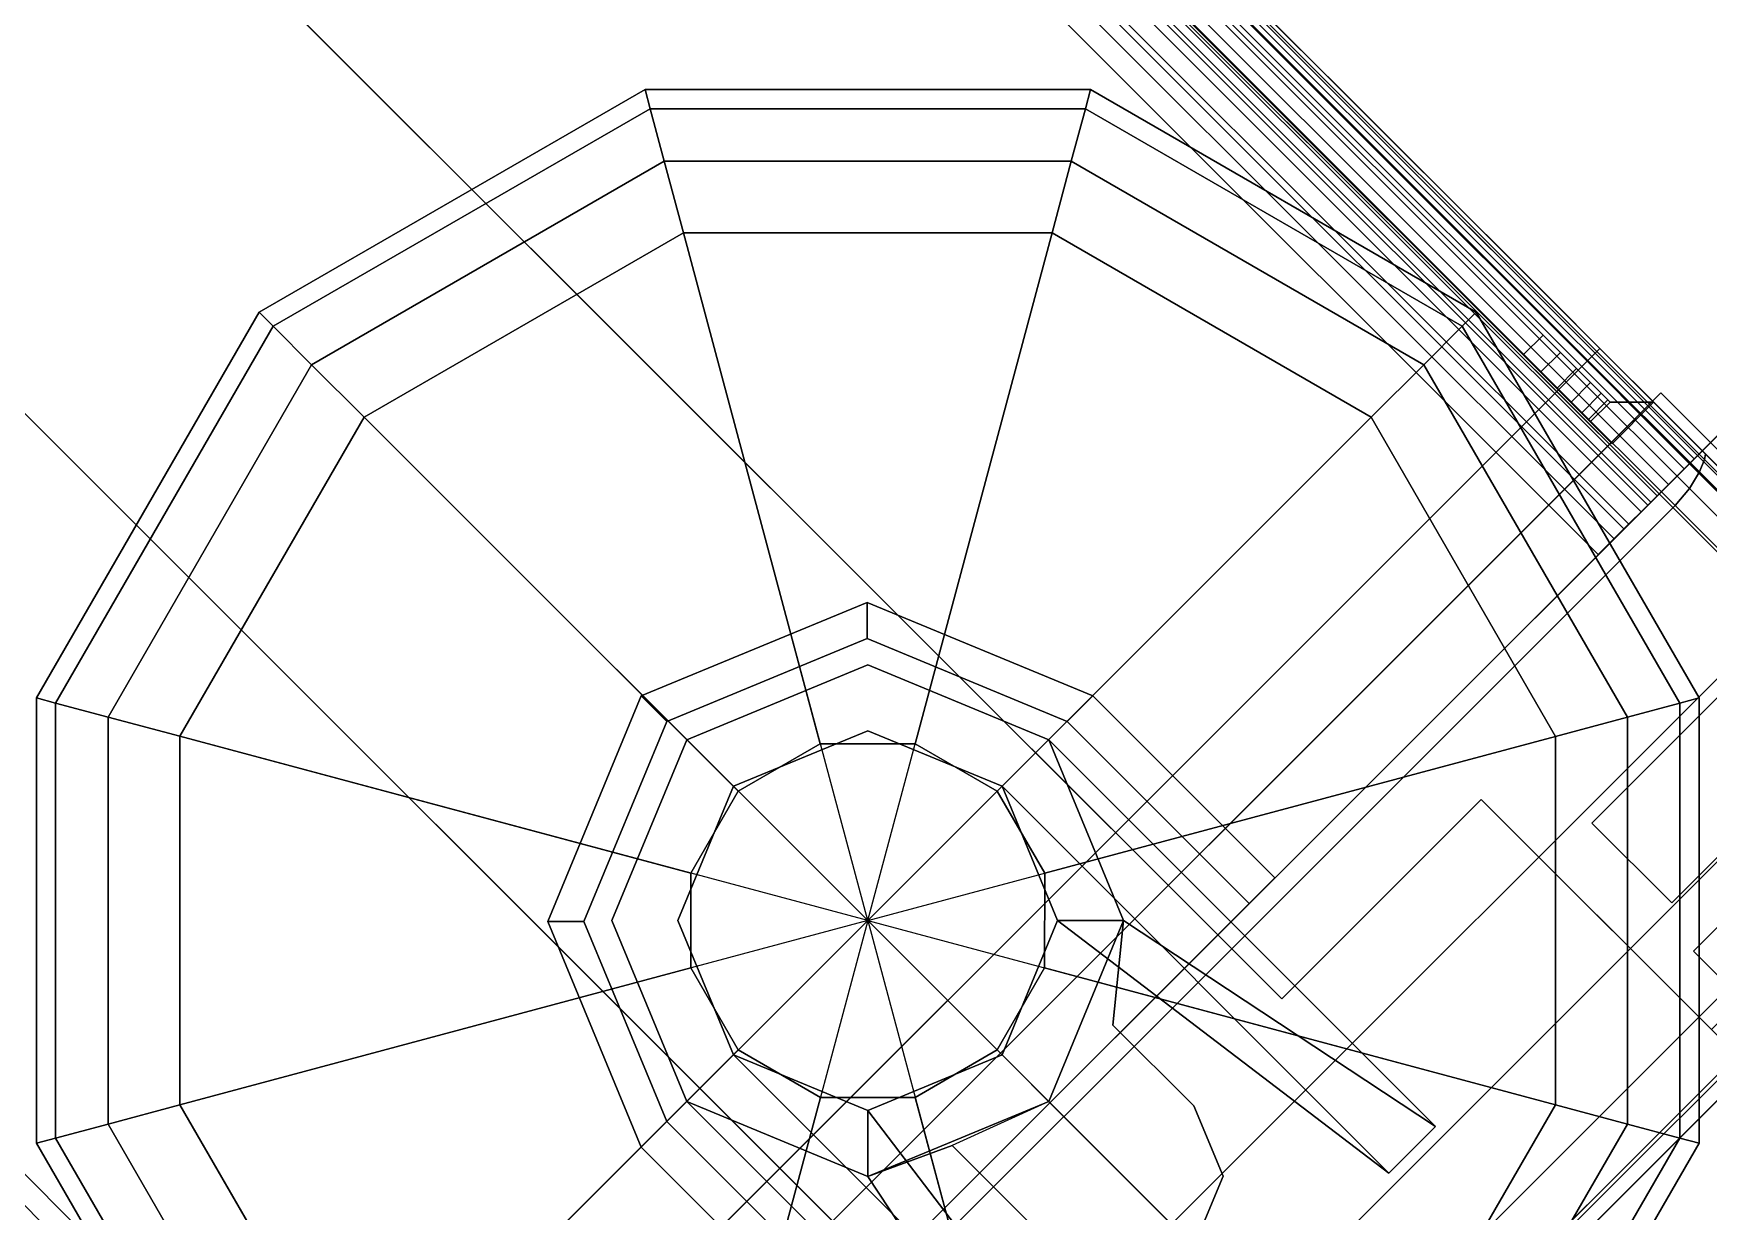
# Model space of a CAD drawing. Extents: x -170 to 1783, y -20 to 1205.
# Drawn here: x 239.539 to 241.391, y 340.31 to 341.613 of the extents above; entities that cross this region are included whole.
import ezdxf

# ---------------------------------------------------------------- set-up
doc = ezdxf.new("R2010")
doc.units = 0
doc.header["$LTSCALE"] = 96
doc.header["$MEASUREMENT"] = 0
for name, color, linetype in [('A-FURN-3-PANEL-GLIDE', 7, 'Continuous'), ('A-FURN-3-PANEL-GLIDE-HOUSING', 7, 'Continuous'), ('A-FURN-3-PANEL-RACE', 7, 'Continuous'), ('A-FURN-3-PANEL-SIDE1', 7, 'Continuous'), ('A-FURN-3-PANEL-SIDE2', 7, 'Continuous'), ('A-FURN-3-PANEL-TOPCAP', 7, 'Continuous'), ('A-FURN-3-PANEL-TRIM', 7, 'Continuous'), ('A-FURN-3-WKSF-TOP', 7, 'Continuous'), ('A-FURN-3-WKSF-TRIM', 7, 'Continuous'), ('A-FURN-P-PNLS', 7, 'Continuous'), ('MAIN_PANEL', 7, 'Continuous'), ('MAIN_WKSURF', 7, 'Continuous')]:
    doc.layers.add(name, color=color, linetype=linetype)

# ---------------------------------------------------------------- blocks, each defined once
blk = doc.blocks.new('EC-EFN-456')
at = {"layer": 'A-FURN-3-PANEL-GLIDE', "color": 20, "linetype": 'Continuous'}
for points in [[(0.885, 1.9297, 0.2464), (0.885, 1.9517, 0.1642), (1.3609, 1.8242, 0.1642), (1.3499, 1.8052, 0.2464)], [(0.885, 1.9517, 0.1642), (0.885, 1.9297, 0.0821), (1.3499, 1.8052, 0.0821), (1.3609, 1.8242, 0.1642)], [(0.885, 1.8696, 0.3065), (0.885, 1.9297, 0.2464), (1.3499, 1.8052, 0.2464), (1.3198, 1.7531, 0.3065)], [(0.885, 1.9297, 0.0821), (0.885, 1.8696, 0.022), (1.3198, 1.7531, 0.022), (1.3499, 1.8052, 0.0821)], [(0.885, 1.7875, 0.3285), (0.885, 1.8696, 0.3065), (1.3198, 1.7531, 0.3065), (1.2787, 1.682, 0.3285)], [(0.885, 1.8696, 0.022), (0.885, 1.7875), (1.2787, 1.682), (1.3198, 1.7531, 0.022)], [(1.3499, 1.8052, 0.2464), (1.3609, 1.8242, 0.1642), (1.7092, 1.4759, 0.1642), (1.6902, 1.4649, 0.2464)], [(1.3609, 1.8242, 0.1642), (1.3499, 1.8052, 0.0821), (1.6902, 1.4649, 0.0821), (1.7092, 1.4759, 0.1642)], [(1.3198, 1.7531, 0.3065), (1.3499, 1.8052, 0.2464), (1.6902, 1.4649, 0.2464), (1.6381, 1.4348, 0.3065)], [(1.3499, 1.8052, 0.0821), (1.3198, 1.7531, 0.022), (1.6381, 1.4348, 0.022), (1.6902, 1.4649, 0.0821)], [(0.7837, 1.1754, 0.3285), (0.4912, 1.682, 0.3285), (0.885, 1.7875, 0.3285), (0.885, 1.2025, 0.3285)], [(0.885, 1.2025, 0.3285), (0.885, 1.7875, 0.3285), (1.2787, 1.682, 0.3285), (0.9862, 1.1754, 0.3285)], [(1.2787, 1.682, 0.3285), (1.3198, 1.7531, 0.3065), (1.6381, 1.4348, 0.3065), (1.567, 1.3937, 0.3285)], [(1.3198, 1.7531, 0.022), (1.2787, 1.682), (1.567, 1.3937), (1.6381, 1.4348, 0.022)], [(0.7096, 1.1013, 0.3285), (0.203, 1.3937, 0.3285), (0.4912, 1.682, 0.3285), (0.7837, 1.1754, 0.3285)], [(0.9862, 1.1754, 0.3285), (1.2787, 1.682, 0.3285), (1.567, 1.3937, 0.3285), (1.0604, 1.1013, 0.3285)], [(1.6381, 1.4348, 0.3065), (1.6902, 1.4649, 0.2464), (1.8147, 1, 0.2464), (1.7546, 1, 0.3065)], [(1.6902, 1.4649, 0.0821), (1.6381, 1.4348, 0.022), (1.7546, 1, 0.022), (1.8147, 1, 0.0821)], [(1.6902, 1.4649, 0.2464), (1.7092, 1.4759, 0.1642), (1.8367, 1, 0.1642), (1.8147, 1, 0.2464)], [(1.7092, 1.4759, 0.1642), (1.6902, 1.4649, 0.0821), (1.8147, 1, 0.0821), (1.8367, 1, 0.1642)], [(1.567, 1.3937, 0.3285), (1.6381, 1.4348, 0.3065), (1.7546, 1, 0.3065), (1.6725, 1, 0.3285)], [(1.6381, 1.4348, 0.022), (1.567, 1.3937), (1.6725, 1), (1.7546, 1, 0.022)], [(0.6825, 1, 0.3285), (0.0975, 1, 0.3285), (0.203, 1.3937, 0.3285), (0.7096, 1.1013, 0.3285)], [(1.0604, 1.1013, 0.3285), (1.567, 1.3937, 0.3285), (1.6725, 1, 0.3285), (1.0875, 1, 0.3285)], [(0.7837, 1.1754, 3.5747), (0.7837, 1.1754, 0.3285), (0.885, 1.2025, 0.3285), (0.885, 1.2025, 3.5747)], [(0.885, 1.2025, 3.5747), (0.885, 1.2025, 0.3285), (0.9862, 1.1754, 0.3285), (0.9862, 1.1754, 3.5747)], [(0.7096, 1.1013, 3.5747), (0.7096, 1.1013, 0.3285), (0.7837, 1.1754, 0.3285), (0.7837, 1.1754, 3.5747)], [(0.9862, 1.1754, 3.5747), (0.9862, 1.1754, 0.3285), (1.0604, 1.1013, 0.3285), (1.0604, 1.1013, 3.5747)], [(0.6825, 1, 3.5747), (0.6825, 1, 0.3285), (0.7096, 1.1013, 0.3285), (0.7096, 1.1013, 3.5747)], [(1.0604, 1.1013, 3.5747), (1.0604, 1.1013, 0.3285), (1.0875, 1, 0.3285), (1.0875, 1, 3.5747)], [(0.0798, 0.5351, 0.2464), (0.0608, 0.5241, 0.1642), (-0.0668, 1, 0.1642), (-0.0447, 1, 0.2464)], [(0.0608, 0.5241, 0.1642), (0.0798, 0.5351, 0.0821), (-0.0447, 1, 0.0821), (-0.0668, 1, 0.1642)], [(0.1319, 0.5652, 0.3065), (0.0798, 0.5351, 0.2464), (-0.0447, 1, 0.2464), (0.0154, 1, 0.3065)], [(0.0798, 0.5351, 0.0821), (0.1319, 0.5652, 0.022), (0.0154, 1, 0.022), (-0.0447, 1, 0.0821)], [(0.203, 0.6063, 0.3285), (0.1319, 0.5652, 0.3065), (0.0154, 1, 0.3065), (0.0975, 1, 0.3285)], [(0.1319, 0.5652, 0.022), (0.203, 0.6063), (0.0975, 1), (0.0154, 1, 0.022)], [(0.7096, 0.8988, 0.3285), (0.203, 0.6063, 0.3285), (0.0975, 1, 0.3285), (0.6825, 1, 0.3285)], [(0.7096, 0.8988, 3.5747), (0.7096, 0.8988, 0.3285), (0.6825, 1, 0.3285), (0.6825, 1, 3.5747)], [(1.0875, 1, 3.5747), (1.0875, 1, 0.3285), (1.0604, 0.8988, 0.3285), (1.0604, 0.8988, 3.5747)], [(1.0875, 1, 0.3285), (1.6725, 1, 0.3285), (1.567, 0.6063, 0.3285), (1.0604, 0.8988, 0.3285)], [(1.6725, 1, 0.3285), (1.7546, 1, 0.3065), (1.6381, 0.5652, 0.3065), (1.567, 0.6063, 0.3285)], [(1.7546, 1, 0.022), (1.6725, 1), (1.567, 0.6063), (1.6381, 0.5652, 0.022)], [(1.7546, 1, 0.3065), (1.8147, 1, 0.2464), (1.6902, 0.5351, 0.2464), (1.6381, 0.5652, 0.3065)], [(1.8147, 1, 0.0821), (1.7546, 1, 0.022), (1.6381, 0.5652, 0.022), (1.6902, 0.5351, 0.0821)], [(1.8147, 1, 0.2464), (1.8367, 1, 0.1642), (1.7092, 0.5241, 0.1642), (1.6902, 0.5351, 0.2464)], [(1.8367, 1, 0.1642), (1.8147, 1, 0.0821), (1.6902, 0.5351, 0.0821), (1.7092, 0.5241, 0.1642)], [(0.7837, 0.8246, 0.3285), (0.4912, 0.318, 0.3285), (0.203, 0.6063, 0.3285), (0.7096, 0.8988, 0.3285)], [(0.7837, 0.8246, 3.5747), (0.7837, 0.8246, 0.3285), (0.7096, 0.8988, 0.3285), (0.7096, 0.8988, 3.5747)], [(1.0604, 0.8988, 3.5747), (1.0604, 0.8988, 0.3285), (0.9862, 0.8246, 0.3285), (0.9862, 0.8246, 3.5747)], [(1.0604, 0.8988, 0.3285), (1.567, 0.6063, 0.3285), (1.2787, 0.318, 0.3285), (0.9862, 0.8246, 0.3285)], [(0.885, 0.7975, 0.3285), (0.885, 0.2125, 0.3285), (0.4912, 0.318, 0.3285), (0.7837, 0.8246, 0.3285)], [(0.885, 0.7975, 3.5747), (0.885, 0.7975, 0.3285), (0.7837, 0.8246, 0.3285), (0.7837, 0.8246, 3.5747)], [(0.9862, 0.8246, 3.5747), (0.9862, 0.8246, 0.3285), (0.885, 0.7975, 0.3285), (0.885, 0.7975, 3.5747)], [(0.9862, 0.8246, 0.3285), (1.2787, 0.318, 0.3285), (0.885, 0.2125, 0.3285), (0.885, 0.7975, 0.3285)], [(0.4912, 0.318, 0.3285), (0.4502, 0.2469, 0.3065), (0.1319, 0.5652, 0.3065), (0.203, 0.6063, 0.3285)], [(0.4502, 0.2469, 0.022), (0.4912, 0.318), (0.203, 0.6063), (0.1319, 0.5652, 0.022)], [(1.567, 0.6063, 0.3285), (1.6381, 0.5652, 0.3065), (1.3198, 0.2469, 0.3065), (1.2787, 0.318, 0.3285)], [(1.6381, 0.5652, 0.022), (1.567, 0.6063), (1.2787, 0.318), (1.3198, 0.2469, 0.022)], [(0.4502, 0.2469, 0.3065), (0.4201, 0.1948, 0.2464), (0.0798, 0.5351, 0.2464), (0.1319, 0.5652, 0.3065)], [(0.4201, 0.1948, 0.0821), (0.4502, 0.2469, 0.022), (0.1319, 0.5652, 0.022), (0.0798, 0.5351, 0.0821)], [(1.6381, 0.5652, 0.3065), (1.6902, 0.5351, 0.2464), (1.3499, 0.1948, 0.2464), (1.3198, 0.2469, 0.3065)], [(1.6902, 0.5351, 0.0821), (1.6381, 0.5652, 0.022), (1.3198, 0.2469, 0.022), (1.3499, 0.1948, 0.0821)], [(0.4201, 0.1948, 0.2464), (0.4091, 0.1758, 0.1642), (0.0608, 0.5241, 0.1642), (0.0798, 0.5351, 0.2464)], [(0.4091, 0.1758, 0.1642), (0.4201, 0.1948, 0.0821), (0.0798, 0.5351, 0.0821), (0.0608, 0.5241, 0.1642)], [(1.6902, 0.5351, 0.2464), (1.7092, 0.5241, 0.1642), (1.3609, 0.1758, 0.1642), (1.3499, 0.1948, 0.2464)], [(1.7092, 0.5241, 0.1642), (1.6902, 0.5351, 0.0821), (1.3499, 0.1948, 0.0821), (1.3609, 0.1758, 0.1642)], [(0.885, 0.2125, 0.3285), (0.885, 0.1304, 0.3065), (0.4502, 0.2469, 0.3065), (0.4912, 0.318, 0.3285)], [(0.885, 0.1304, 0.022), (0.885, 0.2125), (0.4912, 0.318), (0.4502, 0.2469, 0.022)], [(1.2787, 0.318, 0.3285), (1.3198, 0.2469, 0.3065), (0.885, 0.1304, 0.3065), (0.885, 0.2125, 0.3285)], [(1.3198, 0.2469, 0.022), (1.2787, 0.318), (0.885, 0.2125), (0.885, 0.1304, 0.022)], [(0.885, 0.1304, 0.3065), (0.885, 0.0703, 0.2464), (0.4201, 0.1948, 0.2464), (0.4502, 0.2469, 0.3065)], [(0.885, 0.0703, 0.0821), (0.885, 0.1304, 0.022), (0.4502, 0.2469, 0.022), (0.4201, 0.1948, 0.0821)], [(1.3198, 0.2469, 0.3065), (1.3499, 0.1948, 0.2464), (0.885, 0.0703, 0.2464), (0.885, 0.1304, 0.3065)], [(1.3499, 0.1948, 0.0821), (1.3198, 0.2469, 0.022), (0.885, 0.1304, 0.022), (0.885, 0.0703, 0.0821)], [(0.885, 0.0703, 0.2464), (0.885, 0.0483, 0.1642), (0.4091, 0.1758, 0.1642), (0.4201, 0.1948, 0.2464)], [(0.885, 0.0483, 0.1642), (0.885, 0.0703, 0.0821), (0.4201, 0.1948, 0.0821), (0.4091, 0.1758, 0.1642)], [(1.3499, 0.1948, 0.2464), (1.3609, 0.1758, 0.1642), (0.885, 0.0483, 0.1642), (0.885, 0.0703, 0.2464)], [(1.3609, 0.1758, 0.1642), (1.3499, 0.1948, 0.0821), (0.885, 0.0703, 0.0821), (0.885, 0.0483, 0.1642)]]:
    blk.add_3dface(points, dxfattribs=at)
at = {"layer": 'A-FURN-3-PANEL-GLIDE', "color": 20, "linetype": 'Continuous', "invisible_edges": 12}
for points in [[(0.885, 1), (0.885, 1.7875), (0.4912, 1.682)], [(0.885, 1), (1.2787, 1.682), (0.885, 1.7875)], [(0.885, 1), (0.4912, 1.682), (0.203, 1.3937)], [(0.885, 1), (1.567, 1.3937), (1.2787, 1.682)], [(0.885, 1), (0.203, 1.3937), (0.0975, 1)], [(0.885, 1), (1.6725, 1), (1.567, 1.3937)], [(0.885, 1), (0.0975, 1), (0.203, 0.6063)], [(0.885, 1), (0.203, 0.6063), (0.4912, 0.318)], [(0.885, 1), (0.4912, 0.318), (0.885, 0.2125)], [(0.885, 1), (0.885, 0.2125), (1.2787, 0.318)], [(0.885, 1), (1.2787, 0.318), (1.567, 0.6063)], [(0.885, 1), (1.567, 0.6063), (1.6725, 1)]]:
    blk.add_3dface(points, dxfattribs=at)
at = {"layer": 'A-FURN-3-PANEL-GLIDE-HOUSING', "color": 40, "linetype": 'Continuous'}
for points in [[(0.6, 1.3543, 4.1997), (0.6, 1.3143, 4.2397), (0.8848, 1.3143, 4.2397), (0.8848, 1.3543, 4.1997)], [(0.6, 1.3543, 3.6147), (0.6, 1.3543, 4.1997), (0.8848, 1.3543, 4.1997), (0.8848, 1.3543, 3.6147)], [(0.6, 1.3143, 3.5747), (0.6, 1.3543, 3.6147), (0.8848, 1.3543, 3.6147), (0.8848, 1.3143, 3.5747)], [(1.1344, 1.2509, 3.6147), (0.8848, 1.3543, 3.6147), (0.8848, 1.3543, 4.1997), (1.1344, 1.2509, 4.1997)], [(1.1344, 1.2509, 4.1997), (0.8848, 1.3543, 4.1997), (0.8848, 1.3143, 4.2397), (1.1061, 1.2227, 4.2397)], [(1.1061, 1.2227, 3.5747), (0.8848, 1.3143, 3.5747), (0.8848, 1.3543, 3.6147), (1.1344, 1.2509, 3.6147)], [(0.6849, 1.2001, 2.2447), (0.885, 1.283, 3.5747), (0.28, 1.283, 3.5747), (0.28, 1.283, 3.3867)], [(0.28, 1.283, 3.3867), (0.28, 1.21, 3.3867), (0.7365, 1.1485, 2.2447), (0.6849, 1.2001, 2.2447)], [(0.885, 1.283, 3.5747), (0.6849, 1.2001, 2.2447), (0.6849, 1.2001, 1.7347), (0.885, 1.283, 1.7347)], [(1.0851, 1.2001, 3.5747), (0.885, 1.283, 3.5747), (0.885, 1.283, 1.7347), (1.0851, 1.2001, 1.7347)], [(1.2378, 1.0013, 4.1997), (1.1344, 1.2509, 4.1997), (1.1061, 1.2227, 4.2397), (1.1978, 1.0013, 4.2397)], [(1.1978, 1.0013, 3.5747), (1.1061, 1.2227, 3.5747), (1.1344, 1.2509, 3.6147), (1.2378, 1.0013, 3.6147)], [(1.2378, 1.0013, 3.6147), (1.1344, 1.2509, 3.6147), (1.1344, 1.2509, 4.1997), (1.2378, 1.0013, 4.1997)], [(0.28, 1.21, 3.3867), (0.28, 1.21, 3.5747), (0.885, 1.21, 3.5747), (0.7365, 1.1485, 2.2447)], [(0.885, 1.21, 1.7347), (0.7365, 1.1485, 1.7347), (0.7365, 1.1485, 2.2447), (0.885, 1.21, 3.5747)], [(1.0335, 1.1485, 1.7347), (0.885, 1.21, 1.7347), (0.885, 1.21, 3.5747), (1.0335, 1.1485, 3.5747)], [(0.6849, 1.2001, 1.7347), (0.602, 1, 1.7347), (0.602, 1, 2.2447), (0.6849, 1.2001, 2.2447)], [(0.6849, 1.2001, 2.2447), (0.602, 1, 2.2447), (0.6432, 1.11, 2.2447)], [(0.6432, 1.11, 1.7347), (0.6849, 1.2001, 1.7347), (0.6849, 1.2001, 2.2447), (0.6432, 1.11, 2.2447)], [(1.168, 1, 3.5747), (1.0851, 1.2001, 3.5747), (1.0851, 1.2001, 1.7347), (1.168, 1, 1.7347)], [(0.7365, 1.1485, 1.7347), (0.675, 1, 1.7347), (0.675, 1, 2.2447), (0.7365, 1.1485, 2.2447)], [(1.095, 1, 1.7347), (1.0335, 1.1485, 1.7347), (1.0335, 1.1485, 3.5747), (1.095, 1, 3.5747)], [(0.485, 1.11, 1.7347), (0.6432, 1.11, 1.7347), (0.6432, 1.11, 2.2447), (0.485, 1.11, 2.2447)], [(1.1344, 0.7517, 4.1997), (1.2378, 1.0013, 4.1997), (1.1978, 1.0013, 4.2397), (1.1061, 0.78, 4.2397)], [(1.1061, 0.78, 3.5747), (1.1978, 1.0013, 3.5747), (1.2378, 1.0013, 3.6147), (1.1344, 0.7517, 3.6147)], [(1.1344, 0.7517, 3.6147), (1.2378, 1.0013, 3.6147), (1.2378, 1.0013, 4.1997), (1.1344, 0.7517, 4.1997)], [(0.375, 1, 2.2447), (0.4072, 0.9222, 2.2447), (0.4072, 0.9222, 1.7347), (0.375, 1, 1.7347)], [(0.602, 1, 1.7347), (0.6849, 0.7999, 1.7347), (0.6849, 0.7999, 2.2447), (0.602, 1, 2.2447)], [(0.675, 1, 1.7347), (0.7365, 0.8515, 1.7347), (0.7365, 0.8515, 2.2447), (0.675, 1, 2.2447)], [(1.0335, 0.8515, 1.7347), (1.095, 1, 1.7347), (1.095, 1, 3.5747), (1.0335, 0.8515, 3.5747)], [(1.0851, 0.7999, 3.5747), (1.168, 1, 3.5747), (1.168, 1, 1.7347), (1.0851, 0.7999, 1.7347)], [(0.4072, 0.9222, 2.2447), (0.485, 0.89, 2.2447), (0.485, 0.89, 1.7347), (0.4072, 0.9222, 1.7347)], [(0.6116, 0.89, 2.2447), (0.6116, 0.89, 1.7347), (0.485, 0.89, 1.7347), (0.485, 0.89, 2.2447)], [(0.6849, 0.7999, 1.7347), (0.6116, 0.89, 1.7347), (0.6116, 0.89, 2.2447), (0.6849, 0.7999, 2.2447)], [(0.28, 0.79, 3.3867), (0.28, 0.717, 3.3867), (0.6849, 0.7999, 2.2447), (0.7365, 0.8515, 2.2447)], [(0.7365, 0.8515, 1.7347), (0.885, 0.79, 1.7347), (0.885, 0.79, 3.5747), (0.7365, 0.8515, 2.2447)], [(0.885, 0.79, 1.7347), (1.0335, 0.8515, 1.7347), (1.0335, 0.8515, 3.5747), (0.885, 0.79, 3.5747)], [(0.6849, 0.7999, 2.2447), (0.885, 0.717, 3.5747), (0.885, 0.717, 1.7347), (0.6849, 0.7999, 1.7347)], [(0.885, 0.717, 3.5747), (1.0851, 0.7999, 3.5747), (1.0851, 0.7999, 1.7347), (0.885, 0.717, 1.7347)], [(0.28, 0.79, 3.3867), (0.28, 0.79, 3.5747), (0.28, 0.717, 3.5747), (0.28, 0.717, 3.3867)], [(0.8848, 0.6483, 4.1997), (1.1344, 0.7517, 4.1997), (1.1061, 0.78, 4.2397), (0.8848, 0.6883, 4.2397)], [(0.8848, 0.6883, 3.5747), (1.1061, 0.78, 3.5747), (1.1344, 0.7517, 3.6147), (0.8848, 0.6483, 3.6147)], [(0.8848, 0.6483, 3.6147), (1.1344, 0.7517, 3.6147), (1.1344, 0.7517, 4.1997), (0.8848, 0.6483, 4.1997)], [(0.8848, 0.6483, 4.1997), (0.8848, 0.6883, 4.2397), (0.6, 0.6883, 4.2397), (0.6, 0.6483, 4.1997)], [(0.8848, 0.6883, 3.5747), (0.8848, 0.6483, 3.6147), (0.6, 0.6483, 3.6147), (0.6, 0.6883, 3.5747)], [(0.8848, 0.6483, 4.1997), (0.6, 0.6483, 4.1997), (0.6, 0.6483, 3.6147), (0.8848, 0.6483, 3.6147)]]:
    blk.add_3dface(points, dxfattribs=at)
for points, invisible_edges in [([(0.6, 0.6883, 4.2397), (0.8848, 0.6883, 4.2397), (0.8848, 1.3143, 4.2397), (0.6, 1.3143, 4.2397)], 2), ([(0.6002, 1.283, 3.5747), (0.6, 1.3143, 3.5747), (0.8848, 1.3143, 3.5747), (0.885, 1.283, 3.5747)], 4), ([(1.1061, 0.78, 4.2397), (1.1061, 1.2227, 4.2397), (0.8848, 1.3143, 4.2397), (0.8848, 0.6883, 4.2397)], 5), ([(1.1061, 1.2227, 3.5747), (1.0851, 1.2001, 3.5747), (0.885, 1.283, 3.5747), (0.8848, 1.3143, 3.5747)], 5), ([(0.28, 1.21, 3.5747), (0.28, 1.283, 3.5747), (0.885, 1.283, 3.5747), (0.885, 1.21, 3.5747)], 4), ([(0.885, 1.21, 1.7347), (0.885, 1.283, 1.7347), (0.6849, 1.2001, 1.7347), (0.7365, 1.1485, 1.7347)], 5), ([(1.0335, 1.1485, 1.7347), (1.0851, 1.2001, 1.7347), (0.885, 1.283, 1.7347), (0.885, 1.21, 1.7347)], 5), ([(0.885, 1.21, 3.5747), (0.885, 1.283, 3.5747), (1.0851, 1.2001, 3.5747), (1.0335, 1.1485, 3.5747)], 5), ([(1.1978, 1.0013, 3.5747), (1.168, 1, 3.5747), (1.0851, 1.2001, 3.5747), (1.1061, 1.2227, 3.5747)], 5), ([(1.1978, 1.0013, 4.2397), (1.1061, 1.2227, 4.2397), (1.1061, 0.78, 4.2397)], 2), ([(0.7365, 1.1485, 1.7347), (0.6849, 1.2001, 1.7347), (0.602, 1, 1.7347), (0.675, 1, 1.7347)], 5), ([(0.6849, 1.2001, 2.2447), (0.7365, 1.1485, 2.2447), (0.675, 1, 2.2447), (0.602, 1, 2.2447)], 12), ([(0.6849, 1.2001, 1.7347), (0.6432, 1.11, 1.7347), (0.602, 1, 1.7347)], 2), ([(1.095, 1, 1.7347), (1.168, 1, 1.7347), (1.0851, 1.2001, 1.7347), (1.0335, 1.1485, 1.7347)], 5), ([(1.0851, 1.2001, 3.5747), (1.168, 1, 3.5747), (1.095, 1, 3.5747), (1.0335, 1.1485, 3.5747)], 10), ([(0.485, 1.11, 1.7347), (0.4072, 1.0778, 1.7347), (0.4072, 0.9222, 1.7347), (0.485, 0.89, 1.7347)], 10), ([(0.485, 1.11, 2.2447), (0.485, 0.89, 2.2447), (0.4072, 0.9222, 2.2447), (0.4072, 1.0778, 2.2447)], 5), ([(0.485, 1.11, 1.7347), (0.602, 1, 1.7347), (0.6432, 1.11, 1.7347)], 3), ([(0.602, 1, 1.7347), (0.485, 1.11, 1.7347), (0.485, 0.89, 1.7347)], 15), ([(0.485, 1.11, 2.2447), (0.6432, 1.11, 2.2447), (0.602, 1, 2.2447)], 14), ([(0.602, 1, 2.2447), (0.485, 0.89, 2.2447), (0.485, 1.11, 2.2447)], 15), ([(0.4072, 1.0778, 2.2447), (0.4072, 0.9222, 2.2447), (0.375, 1, 2.2447)], 1), ([(0.4072, 1.0778, 1.7347), (0.375, 1, 1.7347), (0.4072, 0.9222, 1.7347)], 12), ([(1.1061, 0.78, 3.5747), (1.0851, 0.7999, 3.5747), (1.168, 1, 3.5747), (1.1978, 1.0013, 3.5747)], 5), ([(0.602, 1, 1.7347), (0.485, 0.89, 1.7347), (0.6116, 0.89, 1.7347)], 13), ([(0.602, 1, 2.2447), (0.6116, 0.89, 2.2447), (0.485, 0.89, 2.2447)], 13), ([(0.675, 1, 1.7347), (0.602, 1, 1.7347), (0.6849, 0.7999, 1.7347), (0.7365, 0.8515, 1.7347)], 5), ([(0.602, 1, 2.2447), (0.675, 1, 2.2447), (0.7365, 0.8515, 2.2447), (0.6849, 0.7999, 2.2447)], 9), ([(0.602, 1, 1.7347), (0.6116, 0.89, 1.7347), (0.6849, 0.7999, 1.7347)], 1), ([(0.602, 1, 2.2447), (0.6849, 0.7999, 2.2447), (0.6116, 0.89, 2.2447)], 13), ([(1.0851, 0.7999, 1.7347), (1.168, 1, 1.7347), (1.095, 1, 1.7347), (1.0335, 0.8515, 1.7347)], 10), ([(1.0851, 0.7999, 3.5747), (1.0335, 0.8515, 3.5747), (1.095, 1, 3.5747), (1.168, 1, 3.5747)], 5), ([(0.885, 0.79, 3.5747), (0.28, 0.79, 3.5747), (0.28, 0.79, 3.3867), (0.7365, 0.8515, 2.2447)], 8), ([(0.6849, 0.7999, 1.7347), (0.885, 0.717, 1.7347), (0.885, 0.79, 1.7347), (0.7365, 0.8515, 1.7347)], 10), ([(0.885, 0.717, 1.7347), (1.0851, 0.7999, 1.7347), (1.0335, 0.8515, 1.7347), (0.885, 0.79, 1.7347)], 10), ([(0.885, 0.717, 3.5747), (0.885, 0.79, 3.5747), (1.0335, 0.8515, 3.5747), (1.0851, 0.7999, 3.5747)], 5), ([(0.6849, 0.7999, 2.2447), (0.28, 0.717, 3.3867), (0.28, 0.717, 3.5747), (0.885, 0.717, 3.5747)], 8), ([(0.8848, 0.6883, 3.5747), (0.885, 0.717, 3.5747), (1.0851, 0.7999, 3.5747), (1.1061, 0.78, 3.5747)], 5), ([(0.28, 0.717, 3.5747), (0.28, 0.79, 3.5747), (0.885, 0.79, 3.5747), (0.885, 0.717, 3.5747)], 4), ([(0.6, 0.6883, 3.5747), (0.6002, 0.717, 3.5747), (0.885, 0.717, 3.5747), (0.8848, 0.6883, 3.5747)], 4)]:
    blk.add_3dface(points, dxfattribs=dict(at, invisible_edges=invisible_edges))
at = {"layer": 'A-FURN-3-PANEL-RACE', "color": 40, "linetype": 'Continuous'}
for points, invisible_edges in [([(0.08, 2.0125, 3.515), (0.08, 2.0125, 0.3963), (47.92, 2.0125, 0.3963), (47.92, 2.0125, 3.515)], 8), ([(0.5, 1.5745, 0.3963), (47.5, 1.5745, 0.3963), (0.08, 2.0125, 0.3963), (0.08, 1.5745, 0.3963)], 3), ([(47.5, 1.5745, 0.3963), (47.92, 1.5745, 0.3963), (47.92, 2.0125, 0.3963), (0.08, 2.0125, 0.3963)], 8), ([(0.6, 2.0125, 4.0847), (0.6, 2.0125, 3.515), (47.4, 2.0125, 3.515), (47.4, 2.0125, 4.0847)], 2), ([(47.86, 1.9525, 0.4563), (0.14, 1.9525, 0.4563), (0.14, 1.9525, 3.515), (47.86, 1.9525, 3.515)], 4), ([(0.5, 1.5745, 0.4563), (0.14, 1.5745, 0.4563), (0.14, 1.9525, 0.4563), (47.5, 1.5745, 0.4563)], 12), ([(47.5, 1.5745, 0.4563), (0.14, 1.9525, 0.4563), (47.86, 1.9525, 0.4563), (47.86, 1.5745, 0.4563)], 1), ([(47.4, 1.9525, 3.515), (0.6, 1.9525, 3.515), (0.6, 1.9525, 4.0847), (47.4, 1.9525, 4.0847)], 1), ([(2.098, 1.2625, 0.3963), (45.902, 1.2625, 0.3963), (0.5, 1.5745, 0.3963), (0.5, 1.2625, 0.3963)], 3), ([(47.5, 1.2625, 0.3963), (47.5, 1.5745, 0.3963), (0.5, 1.5745, 0.3963), (45.902, 1.2625, 0.3963)], 6), ([(2.098, 1.2625, 0.4563), (0.5, 1.2625, 0.4563), (0.5, 1.5745, 0.4563), (45.902, 1.2625, 0.4563)], 12), ([(47.5, 1.2625, 0.4563), (45.902, 1.2625, 0.4563), (0.5, 1.5745, 0.4563), (47.5, 1.5745, 0.4563)], 6), ([(0.5, 0.7375, 0.4563), (2.098, 0.7375, 0.4563), (47.5, 0.4255, 0.4563), (0.5, 0.4255, 0.4563)], 6), ([(0.5, 0.7375, 0.3963), (0.5, 0.4255, 0.3963), (47.5, 0.4255, 0.3963), (2.098, 0.7375, 0.3963)], 6), ([(0.5, 0.4255, 0.3963), (0.08, 0.4255, 0.3963), (0.08, -0.0125, 0.3963), (47.92, -0.0125, 0.3963)], 8), ([(0.5, 0.4255, 0.3963), (0.5, 0.4255, 0.4563), (0.14, 0.4255, 0.4563), (0.08, 0.4255, 0.3963)], 4), ([(0.5, 0.4255, 0.4563), (47.86, 0.0475, 0.4563), (0.14, 0.0475, 0.4563), (0.14, 0.4255, 0.4563)], 1), ([(47.5, 0.4255, 0.3963), (0.5, 0.4255, 0.3963), (47.92, -0.0125, 0.3963), (47.92, 0.4255, 0.3963)], 3), ([(47.5, 0.4255, 0.4563), (47.86, 0.4255, 0.4563), (47.86, 0.0475, 0.4563), (0.5, 0.4255, 0.4563)], 12), ([(0.6, 0.1425, 4.1797), (0.6, 0.1425, 4.2397), (0.6, 0.1024, 4.2344), (0.6, 0.1179, 4.1764)], 4), ([(0.6, 0.1179, 4.1764), (0.6, 0.1024, 4.2344), (0.6, 0.065, 4.2189), (0.6, 0.095, 4.1669)], 5), ([(0.6, 0.095, 4.1669), (0.6, 0.065, 4.2189), (0.6, 0.0329, 4.1943), (0.6, 0.0753, 4.1519)], 5), ([(0.6, 0.0753, 4.1519), (0.6, 0.0329, 4.1943), (0.6, 0.0082, 4.1622), (0.6, 0.0602, 4.1322)], 5), ([(0.6, 0.0602, 4.1322), (0.6, 0.0082, 4.1622), (0.6, -0.0072, 4.1248), (0.6, 0.0507, 4.1093)], 5), ([(0.14, 0.0475, 3.515), (0.6, 0.0475, 3.515), (0.6, -0.0125, 3.515), (0.08, -0.0125, 3.515)], 8), ([(0.14, 0.0475, 0.4563), (47.86, 0.0475, 0.4563), (47.86, 0.0475, 3.515), (0.14, 0.0475, 3.515)], 4), ([(0.6, 0.0507, 4.1093), (0.6, -0.0072, 4.1248), (0.6, -0.0125, 4.0847), (0.6, 0.0475, 4.0847)], 5), ([(0.6, 0.0475, 3.515), (47.4, 0.0475, 3.515), (47.4, 0.0475, 4.0847), (0.6, 0.0475, 4.0847)], 1), ([(0.6, 0.0475, 3.515), (0.6, 0.0475, 4.0847), (0.6, -0.0125, 4.0847), (0.6, -0.0125, 3.515)], 2), ([(47.92, -0.0125, 3.515), (47.92, -0.0125, 0.3963), (0.08, -0.0125, 0.3963), (0.08, -0.0125, 3.515)], 8), ([(47.4, -0.0125, 4.0847), (47.4, -0.0125, 3.515), (0.6, -0.0125, 3.515), (0.6, -0.0125, 4.0847)], 2)]:
    blk.add_3dface(points, dxfattribs=dict(at, invisible_edges=invisible_edges))
for points in [[(0.6, 2.0072, 4.1248), (0.6, 2.0125, 4.0847), (47.4, 2.0125, 4.0847), (47.4, 2.0072, 4.1248)], [(0.6, 1.9918, 4.1622), (0.6, 2.0072, 4.1248), (47.4, 2.0072, 4.1248), (47.4, 1.9918, 4.1622)], [(0.6, 1.9671, 4.1943), (0.6, 1.9918, 4.1622), (47.4, 1.9918, 4.1622), (47.4, 1.9671, 4.1943)], [(0.6, 1.935, 4.2189), (0.6, 1.9671, 4.1943), (47.4, 1.9671, 4.1943), (47.4, 1.935, 4.2189)], [(47.4, 1.9493, 4.1093), (47.4, 1.9525, 4.0847), (0.6, 1.9525, 4.0847), (0.6, 1.9493, 4.1093)], [(47.4, 1.9398, 4.1322), (47.4, 1.9493, 4.1093), (0.6, 1.9493, 4.1093), (0.6, 1.9398, 4.1322)], [(47.4, 1.9247, 4.1519), (47.4, 1.9398, 4.1322), (0.6, 1.9398, 4.1322), (0.6, 1.9247, 4.1519)], [(0.6, 1.8976, 4.2344), (0.6, 1.935, 4.2189), (47.4, 1.935, 4.2189), (47.4, 1.8976, 4.2344)], [(47.4, 1.905, 4.1669), (47.4, 1.9247, 4.1519), (0.6, 1.9247, 4.1519), (0.6, 1.905, 4.1669)], [(47.4, 1.8821, 4.1764), (47.4, 1.905, 4.1669), (0.6, 1.905, 4.1669), (0.6, 1.8821, 4.1764)], [(0.6, 1.8575, 4.2397), (0.6, 1.8976, 4.2344), (47.4, 1.8976, 4.2344), (47.4, 1.8575, 4.2397)], [(47.4, 1.8575, 4.1797), (47.4, 1.8821, 4.1764), (0.6, 1.8821, 4.1764), (0.6, 1.8575, 4.1797)], [(0.6, 1.8575, 4.1797), (0.6, 1.8575, 4.2397), (47.4, 1.8575, 4.2397), (47.4, 1.8575, 4.1797)], [(0.5, 1.2625, 0.4563), (2.098, 1.2625, 0.4563), (2.098, 1.2625, 0.3963), (0.5, 1.2625, 0.3963)], [(0.5, 0.7375, 0.4563), (0.5, 0.7375, 0.3963), (2.098, 0.7375, 0.3963), (2.098, 0.7375, 0.4563)], [(0.5, 0.7375, 0.3963), (0.5, 0.7375, 0.4563), (0.5, 0.4255, 0.4563), (0.5, 0.4255, 0.3963)], [(47.4, 0.1425, 4.1797), (47.4, 0.1425, 4.2397), (0.6, 0.1425, 4.2397), (0.6, 0.1425, 4.1797)], [(47.4, 0.1425, 4.2397), (47.4, 0.1024, 4.2344), (0.6, 0.1024, 4.2344), (0.6, 0.1425, 4.2397)], [(0.6, 0.1425, 4.1797), (0.6, 0.1179, 4.1764), (47.4, 0.1179, 4.1764), (47.4, 0.1425, 4.1797)], [(0.6, 0.1179, 4.1764), (0.6, 0.095, 4.1669), (47.4, 0.095, 4.1669), (47.4, 0.1179, 4.1764)], [(47.4, 0.1024, 4.2344), (47.4, 0.065, 4.2189), (0.6, 0.065, 4.2189), (0.6, 0.1024, 4.2344)], [(0.6, 0.095, 4.1669), (0.6, 0.0753, 4.1519), (47.4, 0.0753, 4.1519), (47.4, 0.095, 4.1669)], [(0.6, 0.0753, 4.1519), (0.6, 0.0602, 4.1322), (47.4, 0.0602, 4.1322), (47.4, 0.0753, 4.1519)], [(47.4, 0.065, 4.2189), (47.4, 0.0329, 4.1943), (0.6, 0.0329, 4.1943), (0.6, 0.065, 4.2189)], [(0.6, 0.0602, 4.1322), (0.6, 0.0507, 4.1093), (47.4, 0.0507, 4.1093), (47.4, 0.0602, 4.1322)], [(0.6, 0.0507, 4.1093), (0.6, 0.0475, 4.0847), (47.4, 0.0475, 4.0847), (47.4, 0.0507, 4.1093)], [(47.4, 0.0329, 4.1943), (47.4, 0.0082, 4.1622), (0.6, 0.0082, 4.1622), (0.6, 0.0329, 4.1943)], [(47.4, 0.0082, 4.1622), (47.4, -0.0072, 4.1248), (0.6, -0.0072, 4.1248), (0.6, 0.0082, 4.1622)], [(47.4, -0.0072, 4.1248), (47.4, -0.0125, 4.0847), (0.6, -0.0125, 4.0847), (0.6, -0.0072, 4.1248)]]:
    blk.add_3dface(points, dxfattribs=at)
at = {"layer": 'A-FURN-3-PANEL-SIDE1', "color": 7, "linetype": 'Continuous'}
for points in [[(47.3224, 1.955, 55.7401), (47.3228, 0.045, 55.7401), (0.6776, 0.045, 55.7401), (0.6776, 1.955, 55.7401)], [(0.6776, 0.045, 4.2397), (0.6776, 1.955, 4.2397), (0.6776, 1.955, 55.7401), (0.6776, 0.045, 55.7401)], [(47.3224, 0.045, 4.2397), (47.3224, 1.955, 4.2397), (0.6776, 1.955, 4.2397), (0.6776, 0.045, 4.2397)], [(47.3228, 0.045, 55.7401), (47.3224, 0.045, 4.2397), (0.6776, 0.045, 4.2397), (0.6776, 0.045, 55.7401)]]:
    blk.add_3dface(points, dxfattribs=at)
at = {"layer": 'A-FURN-3-PANEL-SIDE2', "color": 7, "linetype": 'Continuous'}
blk.add_3dface([(0.6776, 1.955, 55.7401), (0.6776, 1.955, 4.2397), (47.3224, 1.955, 4.2397), (47.3224, 1.955, 55.7401)], dxfattribs=at)
at = {"layer": 'A-FURN-3-PANEL-TOPCAP', "color": 60, "linetype": 'Continuous'}
for points, invisible_edges in [([(0.1285, -0.0047, 55.635), (0.144, -0.02, 55.635), (0.144, 2.02, 55.635), (0.1285, 2.0047, 55.635)], 10), ([(0.144, -0.02, 55.635), (0.269, -0.02, 55.635), (0.269, 2.02, 55.635), (0.144, 2.02, 55.635)], 10), ([(0.289, 2, 55.635), (0.269, 2.02, 55.635), (0.269, -0.02, 55.635), (0.289, 0, 55.635)], 10), ([(0.394, 2.02, 55.635), (0.3741, 2, 55.635), (0.3741, 0, 55.635), (0.394, -0.02, 55.635)], 10), ([(0.676, 2.02, 55.635), (0.394, 2.02, 55.635), (0.394, -0.02, 55.635), (0.676, -0.02, 55.635)], 10), ([(0.76, 2.02, 56.286), (0.76, 2.02, 56.161), (47.24, 2.02, 56.161), (47.24, 2.02, 56.286)], 5), ([(47.24, 2, 56.141), (47.24, 2.02, 56.161), (0.76, 2.02, 56.161), (0.76, 2, 56.141)], 5), ([(47.24, 2.02, 56.036), (47.24, 2, 56.056), (0.76, 2, 56.056), (0.76, 2.02, 56.036)], 5), ([(0.76, 2.02, 56.036), (0.815, 2.02, 55.7741), (47.185, 2.02, 55.7741), (47.24, 2.02, 56.036)], 5), ([(47.185, 2.02, 55.7741), (0.815, 2.02, 55.7741), (0.815, 1.986, 55.7401), (47.185, 1.986, 55.7401)], 10), ([(0.1285, 2.0047, 55.635), (0.1129, 1.9894, 55.635), (0.1129, 0.0106, 55.635), (0.1285, -0.0047, 55.635)], 10), ([(0.0965, 0.0273, 55.635), (0.1129, 0.0106, 55.635), (0.1129, 1.9894, 55.635), (0.0965, 1.9727, 55.635)], 10), ([(0.289, 0, 55.635), (0.3741, 0, 55.635), (0.3741, 2, 55.635), (0.289, 2, 55.635)], 10), ([(0.76, 2, 56.141), (0.76, 2, 56.056), (47.24, 2, 56.056), (47.24, 2, 56.141)], 5), ([(0.0965, 1.9727, 55.635), (0.08, 1.956, 55.635), (0.08, 0.044, 55.635), (0.0965, 0.0273, 55.635)], 8), ([(0.815, 0.045, 55.7401), (0.815, -0.02, 55.7741), (47.185, 0.014, 55.7401), (47.185, 0.045, 55.7401)], 1), ([(0.676, -0.02, 55.635), (0.6807, -0.02, 55.671), (0.7136, 0.014, 55.6622), (0.71, 0.014, 55.635)], 2), ([(0.6807, -0.02, 55.671), (0.6946, -0.02, 55.7045), (0.724, 0.014, 55.6875), (0.7136, 0.014, 55.6622)], 10), ([(0.6946, -0.02, 55.7045), (0.7167, -0.02, 55.7333), (0.7407, 0.014, 55.7093), (0.724, 0.014, 55.6875)], 10), ([(0.7167, -0.02, 55.7333), (0.7455, -0.02, 55.7554), (0.7625, 0.014, 55.726), (0.7407, 0.014, 55.7093)], 10), ([(0.7455, -0.02, 55.7554), (0.779, -0.02, 55.7693), (0.7878, 0.014, 55.7365), (0.7625, 0.014, 55.726)], 10), ([(0.779, -0.02, 55.7693), (0.815, -0.02, 55.7741), (0.815, 0.014, 55.7401), (0.7878, 0.014, 55.7365)], 10), ([(47.185, -0.02, 55.7741), (47.185, 0.014, 55.7401), (0.815, 0.014, 55.7401), (0.815, -0.02, 55.7741)], 5), ([(0.5044, -0.02, 56.0891), (0.6273, -0.02, 56.1426), (0.6324, 0, 56.1232), (0.5144, 0, 56.0717)], 10), ([(0.5144, 0, 56.0717), (0.6324, 0, 56.1232), (0.6544, 0, 56.0411), (0.5569, 0, 55.9981)], 10), ([(0.5569, 0, 55.9981), (0.6544, 0, 56.0411), (0.6596, -0.02, 56.0218), (0.5669, -0.02, 55.9807)], 10), ([(0.6273, -0.02, 56.1426), (0.76, -0.02, 56.161), (0.76, 0, 56.141), (0.6324, 0, 56.1232)], 10), ([(0.6324, 0, 56.1232), (0.76, 0, 56.141), (0.76, 0, 56.056), (0.6544, 0, 56.0411)], 10), ([(0.6544, 0, 56.0411), (0.76, 0, 56.056), (0.76, -0.02, 56.036), (0.6596, -0.02, 56.0218)], 10), ([(0.76, -0.02, 56.161), (47.24, -0.02, 56.161), (47.24, 0, 56.141), (0.76, 0, 56.141)], 10), ([(47.24, 0, 56.056), (0.76, 0, 56.056), (0.76, 0, 56.141), (47.24, 0, 56.141)], 10), ([(0.76, 0, 56.056), (47.24, 0, 56.056), (47.24, -0.02, 56.036), (0.76, -0.02, 56.036)], 10), ([(0.6807, -0.02, 55.671), (0.676, -0.02, 55.635), (0.394, -0.02, 55.635), (0.399, -0.02, 55.7363)], 8), ([(0.6946, -0.02, 55.7045), (0.6807, -0.02, 55.671), (0.399, -0.02, 55.7363), (0.4315, -0.02, 55.8323)], 10), ([(0.4315, -0.02, 55.8323), (0.4889, -0.02, 55.9159), (0.7167, -0.02, 55.7333), (0.6946, -0.02, 55.7045)], 10), ([(0.4419, -0.02, 56.1974), (0.5949, -0.02, 56.2633), (0.6273, -0.02, 56.1426), (0.5044, -0.02, 56.0891)], 10), ([(0.7455, -0.02, 55.7554), (0.7167, -0.02, 55.7333), (0.4889, -0.02, 55.9159), (0.5669, -0.02, 55.9807)], 10), ([(0.5669, -0.02, 55.9807), (0.6596, -0.02, 56.0218), (0.779, -0.02, 55.7693), (0.7455, -0.02, 55.7554)], 10), ([(0.5949, -0.02, 56.2633), (0.76, -0.02, 56.286), (0.76, -0.02, 56.161), (0.6273, -0.02, 56.1426)], 10), ([(0.815, -0.02, 55.7741), (0.779, -0.02, 55.7693), (0.6596, -0.02, 56.0218), (0.76, -0.02, 56.036)], 10), ([(0.76, -0.02, 56.161), (0.76, -0.02, 56.286), (47.24, -0.02, 56.286), (47.24, -0.02, 56.161)], 5), ([(47.185, -0.02, 55.7741), (0.815, -0.02, 55.7741), (0.76, -0.02, 56.036), (47.24, -0.02, 56.036)], 10)]:
    blk.add_3dface(points, dxfattribs=dict(at, invisible_edges=invisible_edges))
for points in [[(47.24, 2.02, 56.286), (47.24, 2.0151, 56.3105), (0.76, 2.0151, 56.3105), (0.76, 2.02, 56.286)], [(47.24, 2.0151, 56.3105), (47.24, 2.0013, 56.3313), (0.76, 2.0013, 56.3313), (0.76, 2.0151, 56.3105)], [(47.24, 2.0013, 56.3313), (47.24, 1.9805, 56.3451), (0.76, 1.9805, 56.3451), (0.76, 2.0013, 56.3313)], [(47.185, 1.955, 55.7401), (47.185, 1.986, 55.7401), (0.815, 1.986, 55.7401), (0.815, 1.955, 55.7401)], [(47.24, 1.9805, 56.3451), (47.24, 1.956, 56.35), (0.76, 1.956, 56.35), (0.76, 1.9805, 56.3451)], [(0.0957, 0.044, 55.8177), (0.08, 0.044, 55.635), (0.08, 1.956, 55.635), (0.0957, 1.956, 55.8177)], [(0.1595, 0.044, 55.9895), (0.0957, 0.044, 55.8177), (0.0957, 1.956, 55.8177), (0.1595, 1.956, 55.9895)], [(0.2668, 0.044, 56.1382), (0.1595, 0.044, 55.9895), (0.1595, 1.956, 55.9895), (0.2668, 1.956, 56.1382)], [(0.4099, 0.044, 56.2528), (0.2668, 0.044, 56.1382), (0.2668, 1.956, 56.1382), (0.4099, 1.956, 56.2528)], [(0.5783, 0.044, 56.3252), (0.4099, 0.044, 56.2528), (0.4099, 1.956, 56.2528), (0.5783, 1.956, 56.3252)], [(0.76, 0.044, 56.35), (0.5783, 0.044, 56.3252), (0.5783, 1.956, 56.3252), (0.76, 1.956, 56.35)], [(0.76, 0.044, 56.35), (0.76, 1.956, 56.35), (47.24, 1.956, 56.35), (47.24, 0.044, 56.35)], [(0.4136, 0.0195, 56.248), (0.4099, 0.044, 56.2528), (0.5783, 0.044, 56.3252), (0.5806, 0.0195, 56.3203)], [(0.5806, 0.0195, 56.3203), (0.5783, 0.044, 56.3252), (0.76, 0.044, 56.35), (0.76, 0.0195, 56.3451)], [(0.71, 0.045, 55.635), (0.676, 0.045, 55.635), (0.676, -0.02, 55.635), (0.71, 0.014, 55.635)], [(0.7136, 0.045, 55.6622), (0.71, 0.045, 55.635), (0.71, 0.014, 55.635), (0.7136, 0.014, 55.6622)], [(0.724, 0.045, 55.6875), (0.7136, 0.045, 55.6622), (0.7136, 0.014, 55.6622), (0.724, 0.014, 55.6875)], [(0.7407, 0.045, 55.7093), (0.724, 0.045, 55.6875), (0.724, 0.014, 55.6875), (0.7407, 0.014, 55.7093)], [(0.7625, 0.045, 55.726), (0.7407, 0.045, 55.7093), (0.7407, 0.014, 55.7093), (0.7625, 0.014, 55.726)], [(0.76, 0.0195, 56.3451), (0.76, 0.044, 56.35), (47.24, 0.044, 56.35), (47.24, 0.0195, 56.3451)], [(0.7878, 0.045, 55.7365), (0.7625, 0.045, 55.726), (0.7625, 0.014, 55.726), (0.7878, 0.014, 55.7365)], [(0.815, 0.045, 55.7401), (0.7878, 0.045, 55.7365), (0.7878, 0.014, 55.7365), (0.815, 0.014, 55.7401)], [(0.4225, -0.0013, 56.2349), (0.4136, 0.0195, 56.248), (0.5806, 0.0195, 56.3203), (0.5856, -0.0013, 56.3065)], [(0.5856, -0.0013, 56.3065), (0.5806, 0.0195, 56.3203), (0.76, 0.0195, 56.3451), (0.76, -0.0013, 56.3313)], [(0.76, -0.0013, 56.3313), (0.76, 0.0195, 56.3451), (47.24, 0.0195, 56.3451), (47.24, -0.0013, 56.3313)], [(0.4331, -0.0151, 56.2168), (0.4225, -0.0013, 56.2349), (0.5856, -0.0013, 56.3065), (0.5913, -0.0151, 56.2864)], [(0.4419, -0.02, 56.1974), (0.4331, -0.0151, 56.2168), (0.5913, -0.0151, 56.2864), (0.5949, -0.02, 56.2633)], [(0.5913, -0.0151, 56.2864), (0.5856, -0.0013, 56.3065), (0.76, -0.0013, 56.3313), (0.76, -0.0151, 56.3105)], [(0.5949, -0.02, 56.2633), (0.5913, -0.0151, 56.2864), (0.76, -0.0151, 56.3105), (0.76, -0.02, 56.286)], [(0.76, -0.0151, 56.3105), (0.76, -0.0013, 56.3313), (47.24, -0.0013, 56.3313), (47.24, -0.0151, 56.3105)], [(0.76, -0.02, 56.286), (0.76, -0.0151, 56.3105), (47.24, -0.0151, 56.3105), (47.24, -0.02, 56.286)]]:
    blk.add_3dface(points, dxfattribs=at)
at = {"layer": 'A-FURN-3-PANEL-TRIM', "color": 60, "linetype": 'Continuous'}
for points, invisible_edges in [([(0.395, 2.0328, 55.635), (0.6776, 2.0328, 55.635), (0.6776, -0.0328, 55.635), (0.395, -0.0328, 55.635)], 8), ([(0.6, -0.1348, 3.5747), (0.6, 1.6815, 3.5747), (0.1, 1.6815, 3.5747), (0.1, 0.3185, 3.5747)], 10), ([(0.6, -0.1348, 4.2397), (0.1, 0.3185, 4.2397), (0.1, 1.6815, 4.2397), (0.6, 1.6815, 4.2397)], 5), ([(0.1457, 0.3473, 55.635), (0.0802, 0.3473, 55.635), (0.0802, 1.6527, 55.635), (0.1457, 1.6527, 55.635)], 8), ([(0.2701, 1.6426, 55.635), (0.395, 1.6426, 55.635), (0.395, 0.3574, 55.635), (0.2701, 0.3574, 55.635)], 10), ([(0.1457, 1.6218, 55.635), (0.2155, 1.6218, 55.635), (0.2155, 0.3782, 55.635), (0.1457, 0.3782, 55.635)], 10)]:
    blk.add_3dface(points, dxfattribs=dict(at, invisible_edges=invisible_edges))
for points in [[(0.1, 0.3185, 4.2397), (0.1, 0.3185, 3.5747), (0.1, 1.6815, 3.5747), (0.1, 1.6815, 4.2397)], [(0.6, 1.6815, 3.5747), (0.6, -0.1348, 3.5747), (0.6, -0.1348, 4.2397), (0.6, 1.6815, 4.2397)], [(0.0802, 0.3473, 55.635), (0.0802, 0.3473, 4.2397), (0.0802, 1.6527, 4.2397), (0.0802, 1.6527, 55.635)], [(0.1457, 0.3782, 4.2397), (0.1457, 0.3782, 55.635), (0.2155, 0.3782, 55.635), (0.2155, 0.3782, 4.2397)], [(0.2155, 0.3782, 55.635), (0.2155, 0.0891, 55.635), (0.2155, 0.0891, 4.2397), (0.2155, 0.3782, 4.2397)], [(0.2701, 0.3574, 4.2397), (0.2701, 0.3574, 55.635), (0.395, 0.3574, 55.635), (0.395, 0.3574, 4.2397)], [(0.2701, -0.0228, 55.635), (0.2701, 0.3574, 55.635), (0.2701, 0.3574, 4.2397), (0.2701, -0.0228, 4.2397)], [(0.395, 0.3574, 55.635), (0.395, -0.0328, 55.635), (0.395, -0.0328, 4.2397), (0.395, 0.3574, 4.2397)], [(0.6776, 0.045, 4.2397), (0.6776, -0.0328, 4.2397), (0.6776, -0.0328, 55.635), (0.6776, 0.045, 55.635)], [(0.395, -0.0328, 4.2397), (0.395, -0.0328, 55.635), (0.6776, -0.0328, 55.635), (0.6776, -0.0328, 4.2397)]]:
    blk.add_3dface(points, dxfattribs=at)
at = {"layer": 'A-FURN-P-PNLS', "color": 60, "linetype": 'Continuous'}
blk.add_line((48, 0), (0, 0), dxfattribs=at)
blk = doc.blocks.new('EC-EFN-244')
at = {"layer": 'A-FURN-3-PANEL-TOPCAP', "color": 60, "linetype": 'Continuous'}
for points, invisible_edges in [([(23.324, 2.02, 43.635), (23.324, -0.02, 43.635), (23.606, -0.02, 43.635), (23.606, 2.02, 43.635)], 5), ([(23.606, 2.02, 43.635), (23.606, -0.02, 43.635), (23.6259, 0, 43.635), (23.6259, 2, 43.635)], 5), ([(23.711, 2, 43.635), (23.711, 0, 43.635), (23.731, -0.02, 43.635), (23.731, 2.02, 43.635)], 5), ([(23.856, -0.02, 43.635), (23.856, 2.02, 43.635), (23.731, 2.02, 43.635), (23.731, -0.02, 43.635)], 5), ([(23.8715, 2.0047, 43.635), (23.856, 2.02, 43.635), (23.856, -0.02, 43.635), (23.8715, -0.0047, 43.635)], 10), ([(23.8715, -0.0047, 43.635), (23.8871, 0.0106, 43.635), (23.8871, 1.9894, 43.635), (23.8715, 2.0047, 43.635)], 10), ([(23.711, 0, 43.635), (23.711, 2, 43.635), (23.6259, 2, 43.635), (23.6259, 0, 43.635)], 5), ([(23.9035, 1.9727, 43.635), (23.8871, 1.9894, 43.635), (23.8871, 0.0106, 43.635), (23.9035, 0.0273, 43.635)], 10), ([(23.9035, 0.0273, 43.635), (23.92, 0.044, 43.635), (23.92, 1.956, 43.635), (23.9035, 1.9727, 43.635)], 8)]:
    blk.add_3dface(points, dxfattribs=dict(at, invisible_edges=invisible_edges))
for points in [[(23.5901, 0.044, 44.2528), (23.4216, 0.044, 44.3252), (23.4216, 1.956, 44.3252), (23.5901, 1.956, 44.2528)], [(23.7332, 0.044, 44.1382), (23.5901, 0.044, 44.2528), (23.5901, 1.956, 44.2528), (23.7332, 1.956, 44.1382)], [(23.8405, 0.044, 43.9895), (23.7332, 0.044, 44.1382), (23.7332, 1.956, 44.1382), (23.8405, 1.956, 43.9895)], [(23.9043, 0.044, 43.8177), (23.8405, 0.044, 43.9895), (23.8405, 1.956, 43.9895), (23.9043, 1.956, 43.8177)], [(23.92, 0.044, 43.635), (23.9043, 0.044, 43.8177), (23.9043, 1.956, 43.8177), (23.92, 1.956, 43.635)]]:
    blk.add_3dface(points, dxfattribs=at)
at = {"layer": 'A-FURN-3-PANEL-TRIM', "color": 60, "linetype": 'Continuous'}
for points, invisible_edges in [([(23.4, 2.1348, 3.5747), (23.4, 0.3185, 3.5747), (23.9, 0.3185, 3.5747), (23.9, 1.6815, 3.5747)], 10), ([(23.4, 2.1348, 4.2397), (23.9, 1.6815, 4.2397), (23.9, 0.3185, 4.2397), (23.4, 0.3185, 4.2397)], 5), ([(23.605, -0.0328, 43.635), (23.3224, -0.0328, 43.635), (23.3224, 2.0328, 43.635), (23.605, 2.0328, 43.635)], 8), ([(23.8543, 1.6527, 43.635), (23.9198, 1.6527, 43.635), (23.9198, 0.3473, 43.635), (23.8543, 0.3473, 43.635)], 8), ([(23.8543, 0.3782, 43.635), (23.7845, 0.3782, 43.635), (23.7845, 1.6218, 43.635), (23.8543, 1.6218, 43.635)], 10)]:
    blk.add_3dface(points, dxfattribs=dict(at, invisible_edges=invisible_edges))
for points in [[(23.9, 1.6815, 4.2397), (23.9, 1.6815, 3.5747), (23.9, 0.3185, 3.5747), (23.9, 0.3185, 4.2397)], [(23.9198, 1.6527, 43.635), (23.9198, 1.6527, 4.2397), (23.9198, 0.3473, 4.2397), (23.9198, 0.3473, 43.635)]]:
    blk.add_3dface(points, dxfattribs=at)
blk = doc.blocks.new('EC-WYC-46-2424-T')
at = {"layer": 'A-FURN-3-WKSF-TOP', "color": 60, "linetype": 'Continuous'}
for points, invisible_edges in [([(47.882, -28.1146, 27.75), (24.118, -34.22, 27.75), (24.118, -70.632, 27.75), (47.882, -70.632, 27.75)], 5), ([(47.882, -28.1146, 29), (47.882, -70.632, 29), (24.118, -70.632, 29), (24.118, -34.22, 29)], 10)]:
    blk.add_3dface(points, dxfattribs=dict(at, invisible_edges=invisible_edges))
at = {"layer": 'A-FURN-3-WKSF-TRIM', "color": 40, "linetype": 'Continuous'}
for points in [[(47.882, -28.1146, 29), (47.941, -28.1146, 28.9842), (47.941, -70.632, 28.9842), (47.882, -70.632, 29)], [(47.941, -28.1146, 27.7658), (47.882, -28.1146, 27.75), (47.882, -70.632, 27.75), (47.941, -70.632, 27.7658)], [(47.941, -28.1146, 28.9842), (47.9842, -28.1146, 28.941), (47.9842, -70.632, 28.941), (47.941, -70.632, 28.9842)], [(47.9842, -28.1146, 27.809), (47.941, -28.1146, 27.7658), (47.941, -70.632, 27.7658), (47.9842, -70.632, 27.809)], [(47.9842, -28.1146, 28.941), (48, -28.1146, 28.882), (48, -70.632, 28.882), (47.9842, -70.632, 28.941)], [(48, -28.1146, 27.868), (47.9842, -28.1146, 27.809), (47.9842, -70.632, 27.809), (48, -70.632, 27.868)], [(48, -28.1146, 28.882), (48, -28.1146, 27.868), (48, -70.632, 27.868), (48, -70.632, 28.882)]]:
    blk.add_3dface(points, dxfattribs=at)

msp = doc.modelspace()

# ---------------------------------------------------------------- block references
at = {"layer": 'MAIN_PANEL', "color": 47, "linetype": 'Continuous', "rotation": 135}
for name, p in [('EC-EFN-456', (241.79426, 340.71311)), ('EC-EFN-244', (258.76482, 323.74255))]:
    msp.add_blockref(name, p, dxfattribs=at)
at = {"layer": 'MAIN_WKSURF', "color": 47, "linetype": 'Continuous', "rotation": 45.00000000000001}
msp.add_blockref('EC-WYC-46-2424-T', (172.4978, 339.2989), dxfattribs=at)

doc.saveas('drawing.dxf')
